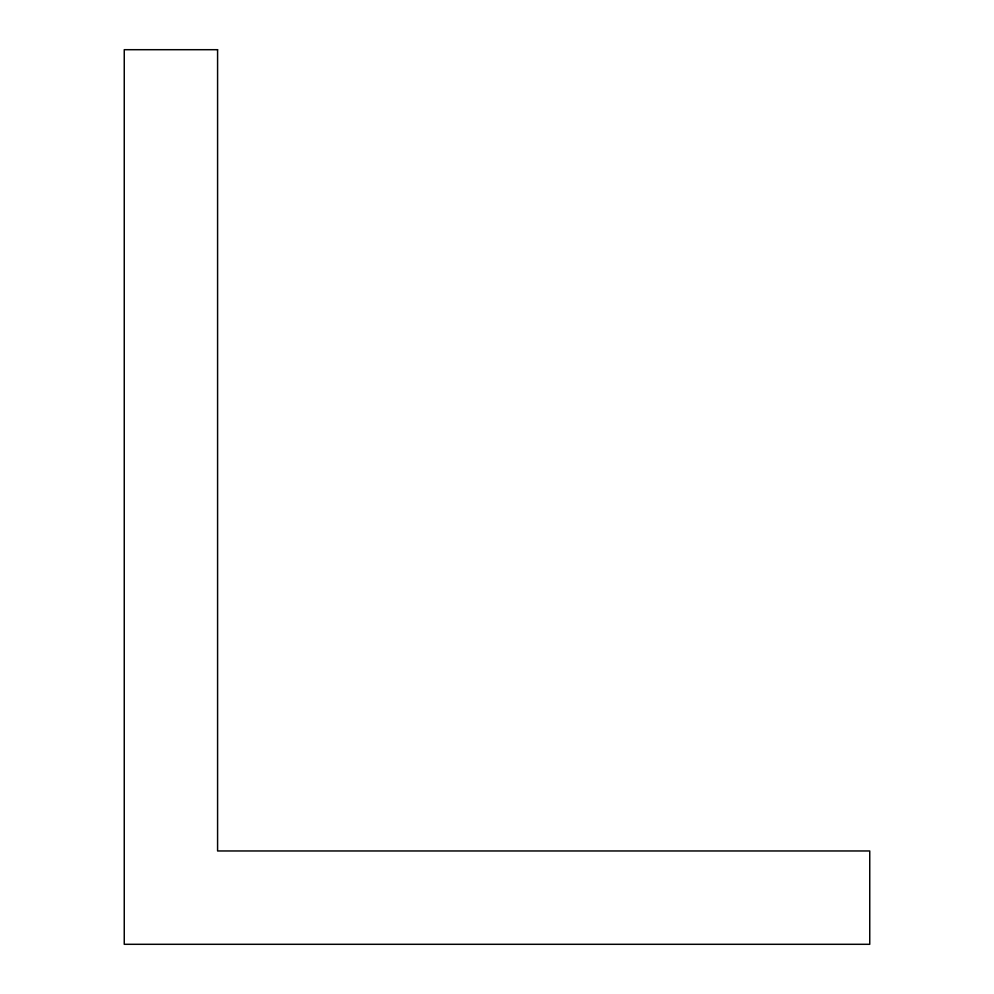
<?xml version="1.0" encoding="UTF-8"?>
<svg xmlns="http://www.w3.org/2000/svg" width="994" height="994" viewBox="0 0 994 994"><rect width="100%" height="100%" fill="white"/><g stroke="black" fill="none" stroke-linecap="round" stroke-linejoin="round"><path stroke-width="1.49" d="M217.587 49.7L124.25 49.7L124.25 944.3L869.75 944.3L869.75 850.963L217.587 850.963L217.587 49.7"/></g></svg>
